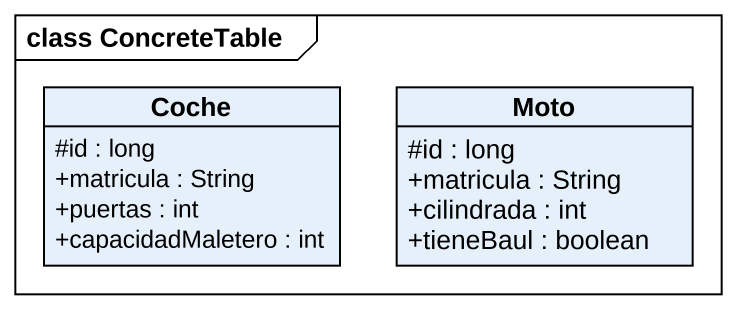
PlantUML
@startuml
mainframe class ConcreteTable
hide circle
hide empty members
skinparam classAttributeIconSize 0
class Coche {
  #id : long
  +matricula : String
  +puertas : int
  +capacidadMaletero : int
}
class Moto {
  #id : long
  +matricula : String
  +cilindrada : int
  +tieneBaul : boolean
}
@enduml
